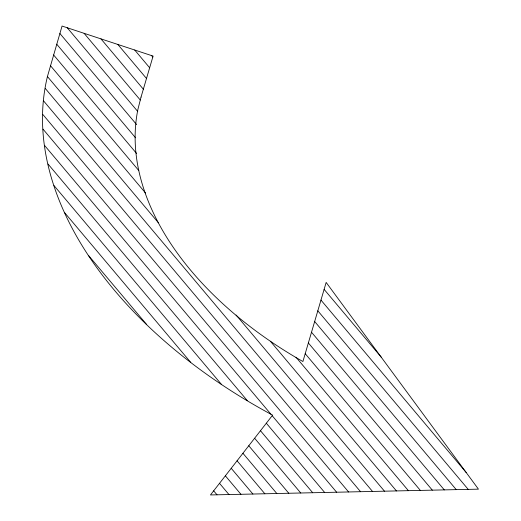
<?xml version="1.0" encoding="UTF-8"?>
<svg xmlns="http://www.w3.org/2000/svg" width="521" height="521" viewBox="0 0 521 521"><rect width="100%" height="100%" fill="white"/><g stroke="black" fill="none" stroke-linecap="round" stroke-linejoin="round"><path stroke-width="0.78" d="M151.572 55.584L152.809 57.049M134.705 50.016L149.657 67.769M117.837 44.454L146.505 78.489M324.114 289.363L381.196 357.132M100.97 38.886L143.353 89.208M320.962 300.083L466.165 472.475M84.102 33.318L140.286 100.032M317.81 310.803L468.216 489.375M67.235 27.756L137.746 111.468M314.664 321.522L456.253 489.629M59.882 33.481L136.658 124.643M311.512 332.242L444.289 489.89M56.73 44.207L135.577 137.818M308.36 342.961L432.326 490.15M53.578 54.926L136.632 153.532M305.208 353.681L420.362 490.411M50.485 65.711L138.775 170.543M296.013 357.224L408.405 490.665M47.444 76.567L145.515 193.004M270.373 341.248L396.442 490.925M45.327 88.511L158.436 222.806M236.124 315.049L384.478 491.186M43.51 100.82L372.515 491.446M42.924 114.581L360.552 491.7M43.022 129.156L348.595 491.961M44.435 145.3L270.894 414.175M272.177 415.699L336.631 492.221M48.056 164.056L247.306 400.629M266.329 423.208L324.668 492.482M53.963 185.535L221.555 384.518M260.474 430.724L312.704 492.736M64.422 212.412L190.764 362.421M254.626 438.239L300.741 492.996M88.791 255.811L146.323 324.114M248.771 445.755L288.777 493.257M242.923 453.27L276.82 493.517M237.068 460.785L264.857 493.771M231.22 468.294L252.893 494.032M225.365 475.81L240.93 494.292M219.517 483.325L228.966 494.553M213.662 490.841L217.01 494.807M141.035 97.088L137.922 109.338A332.385 209.175 19.4 0 0 302.903 361.522L326.159 282.421L478.447 489.154L210.464 494.95L272.613 415.139A428.255 269.513 19.4 0 1 47.509 76.235L62.064 26.05L153.089 56.086L141.035 97.088"/></g></svg>
